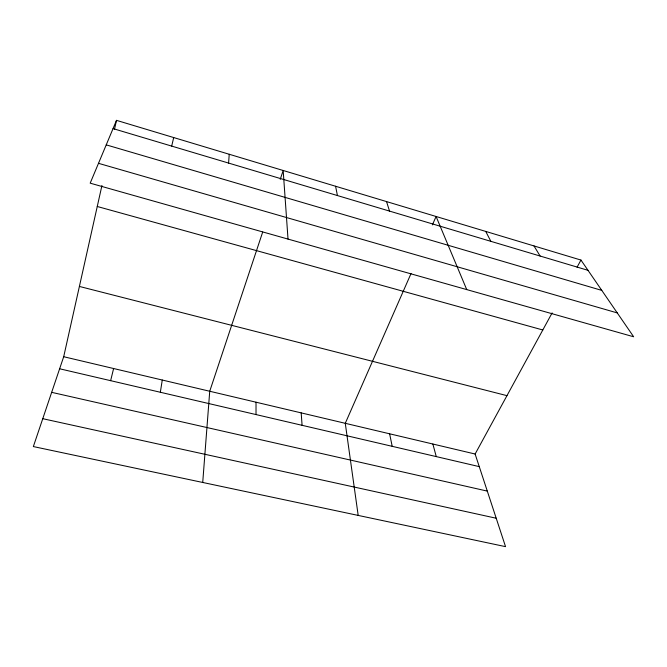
<?xml version="1.0" encoding="UTF-8"?>
<svg xmlns="http://www.w3.org/2000/svg" width="667" height="667" viewBox="0 0 667 667"><rect width="100%" height="100%" fill="white"/><g stroke="black" fill="none" stroke-linecap="round" stroke-linejoin="round"><path stroke-width="1" d="M256.02 414.574L256.02 402.201M228.589 163.073L229.231 154.269M202.726 482.466L209.73 391.254L262.681 232.074M160.338 392.263L162.273 380.032M552.118 312.906L475.121 454.019L505.544 546.648L33.35 446.565L63.699 356.72L101.943 185.518M114.474 129.398L116.5 120.352L580.957 260.063L633.65 336.777L90.187 183.167L116.5 120.352M171.694 146.098L173.695 137.56M110.63 380.674L113.615 368.526M280.248 179.298L283.175 170.494L288.019 239.086M411.047 273.512L345.273 423.312L358.187 515.416M432.391 224.896L436.085 216.492L466.733 289.595M577.055 267.217L580.957 260.063M42.763 418.693L496.206 518.234M51.667 392.338L487.302 491.104M59.621 368.776L479.256 466.625M63.699 356.72L475.121 454.019M79.398 286.443L506.962 395.656M97.257 206.487L542.805 329.982M98.499 163.323L617.258 312.915M106.228 144.864L601.801 290.403M113.048 128.598L588.011 270.327M534 245.94L540.112 256.036M485.726 231.424L490.854 241.337M386.535 201.584L389.536 211.105M432.875 444.03L436.26 456.603M389.611 433.792L392.196 446.331M335.584 186.26L337.435 195.556M301.184 412.881L302.084 425.313"/></g></svg>
